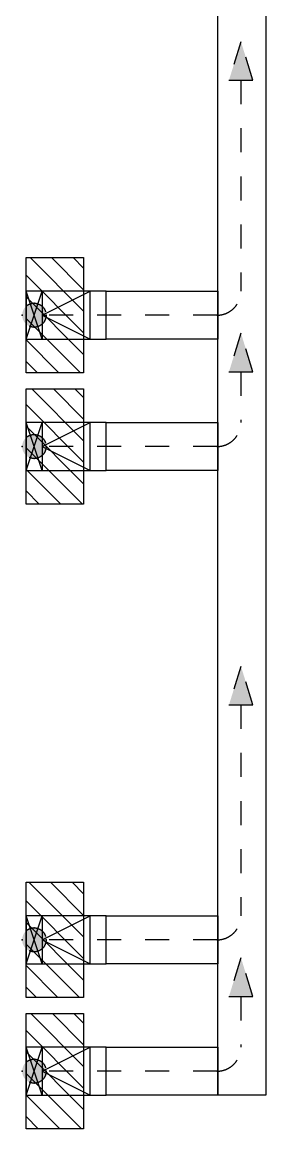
# Model space of a CAD drawing. Header units: millimetres. Extents: x -149088 to 500787, y -530175 to 1035835.
# Drawn here: x 276625 to 278150, y -316090 to -309180 of the extents above; entities that cross this region are included whole.
import ezdxf
from ezdxf.xclip import XClip

# ---------------------------------------------------------------- set-up
doc = ezdxf.new("R2010")
doc.units = ezdxf.units.MM
doc.header["$LTSCALE"] = 150
doc.header["$XCLIPFRAME"] = 0
doc.linetypes.add('D1', pattern=[3, 1, -1, 1])
for name, color, linetype in [('------01 Distribution Panel_UPS_Emgency', 232, 'Continuous'), ('-----00 LV_CABLE', 2, 'Continuous'), ('-----26 Electrical Cable Tray_건물(UPS)', 100, 'Continuous')]:
    doc.layers.add(name, color=color, linetype=linetype)

# ---------------------------------------------------------------- blocks, each defined once
blk = doc.blocks.new('A02')
h = blk.add_hatch()
h.set_pattern_fill('ANSI31', color=256, scale=25, style=0)
h.set_pattern_definition([(45, (-2000, -19200), (-56.1266, 56.1266), [])])
h.paths.add_polyline_path([(-300, 300), (-300, 0), (300, 0), (300, 300)])
blk.add_lwpolyline([(300, 0), (-300, 0), (-300, 300), (300, 300)], close=True)
blk = doc.blocks.new('TRAY(VERT)')
at = {"color": 0}
for p, q in [((0, 400), (0, 500)), ((0, 500), (300, 500)), ((300, 500), (300, 400)), ((0, 0), (0, 400)), ((300, 400), (300, 0)), ((300, 0), (0, 0))]:
    blk.add_line(p, q, dxfattribs=at)
at = {"color": 8}
for p, q in [((150, 100), (0, 400)), ((0, 400), (300, 400)), ((150, 100), (300, 400)), ((0, 100), (300, 0)), ((0, 0), (300, 100)), ((300, 100), (0, 100))]:
    blk.add_line(p, q, dxfattribs=at)
blk = doc.blocks.new('11')
at = {"linetype": 'D1'}
h = blk.add_hatch(color=256, dxfattribs=at)
edge = h.paths.add_edge_path()
edge.add_arc((0, 0), 75, 0, 360)
blk.add_circle((0, 0), 75, dxfattribs=at)
for p in [(0, 75), (-75, 0), (75, 0), (0, -75)]:
    blk.add_point(p, dxfattribs=at)
blk = doc.blocks.new('22')
at = {"linetype": 'D1'}
h = blk.add_hatch(color=0, dxfattribs=at)
h.dxf.hatch_style = 1
h.paths.add_polyline_path([(0, 0), (-240.6, 75), (-240.6, -75)])
at = {"color": 0, "linetype": 'D1'}
blk.add_lwpolyline([(-240.6, -75), (0, 0), (-240.6, 75)], close=True, dxfattribs=at)
blk = doc.blocks.new('SSH-20260429.172412')
at = {"layer": '-----00 LV_CABLE', "linetype": 'D1', "elevation": 0}
for points in [[(85323.8, 77736.9), (85323.8, 76420, -0.414214), (85173.8, 76270), (84104.8, 76270)], [(85323.8, 75916.9), (85323.8, 75600, -0.414214), (85173.8, 75450), (84104.8, 75450)], [(85323.8, 73836.9), (85323.8, 72520, -0.414214), (85173.8, 72370), (84104.8, 72370)], [(85323.8, 72016.9), (85323.8, 71700, -0.414214), (85173.8, 71550), (84104.8, 71550)]]:
    blk.add_lwpolyline(points, format="xyb", dxfattribs=at)
at = {"layer": '-----26 Electrical Cable Tray_건물(UPS)', "elevation": 0}
for points in [[(85479.8, 71400), (85179.8, 71400), (85179.8, 78930), (85479.8, 78930)], [(85179.8, 76420), (85179.8, 76120), (84479.8, 76120), (84479.8, 76420)], [(85179.8, 75600), (85179.8, 75300), (84479.8, 75300), (84479.8, 75600)], [(85179.8, 72520), (85179.8, 72220), (84479.8, 72220), (84479.8, 72520)], [(85179.8, 71700), (85179.8, 71400), (84479.8, 71400), (84479.8, 71700)]]:
    blk.add_lwpolyline(points, close=True, dxfattribs=at)
at = {"layer": '------01 Distribution Panel_UPS_Emgency', "xscale": 1.2, "yscale": 1.2, "zscale": 1.2, "rotation": 270}
for p in [(83979.8, 76270), (83979.8, 75450), (83979.8, 72370), (83979.8, 71550)]:
    blk.add_blockref('A02', p, dxfattribs=at)
at = {"layer": '-----00 LV_CABLE', "linetype": 'D1', "rotation": 90}
for p in [(85323.8, 77977.5), (85323.8, 76157.5), (85323.8, 74077.5), (85323.8, 72257.5)]:
    blk.add_blockref('22', p, dxfattribs=at)
at = {"layer": '-----00 LV_CABLE', "linetype": 'D1'}
for p in [(84029.8, 76270), (84029.8, 75450), (84029.8, 72370), (84029.8, 71550)]:
    blk.add_blockref('11', p, dxfattribs=at)
at = {"layer": '-----26 Electrical Cable Tray_건물(UPS)', "xscale": -1, "rotation": 270}
for p in [(83979.8, 76120), (83979.8, 75300), (83979.8, 72220), (83979.8, 71400)]:
    blk.add_blockref('TRAY(VERT)', p, dxfattribs=at)

msp = doc.modelspace()

# ---------------------------------------------------------------- block references
ref = msp.add_blockref('SSH-20260429.172412', (192670.2, -387280))
XClip(ref).set_block_clipping_path([(64279.7542057556, 38429.9941674445), (169279.7542057556, 112429.9941674445)])

doc.saveas('drawing.dxf')
